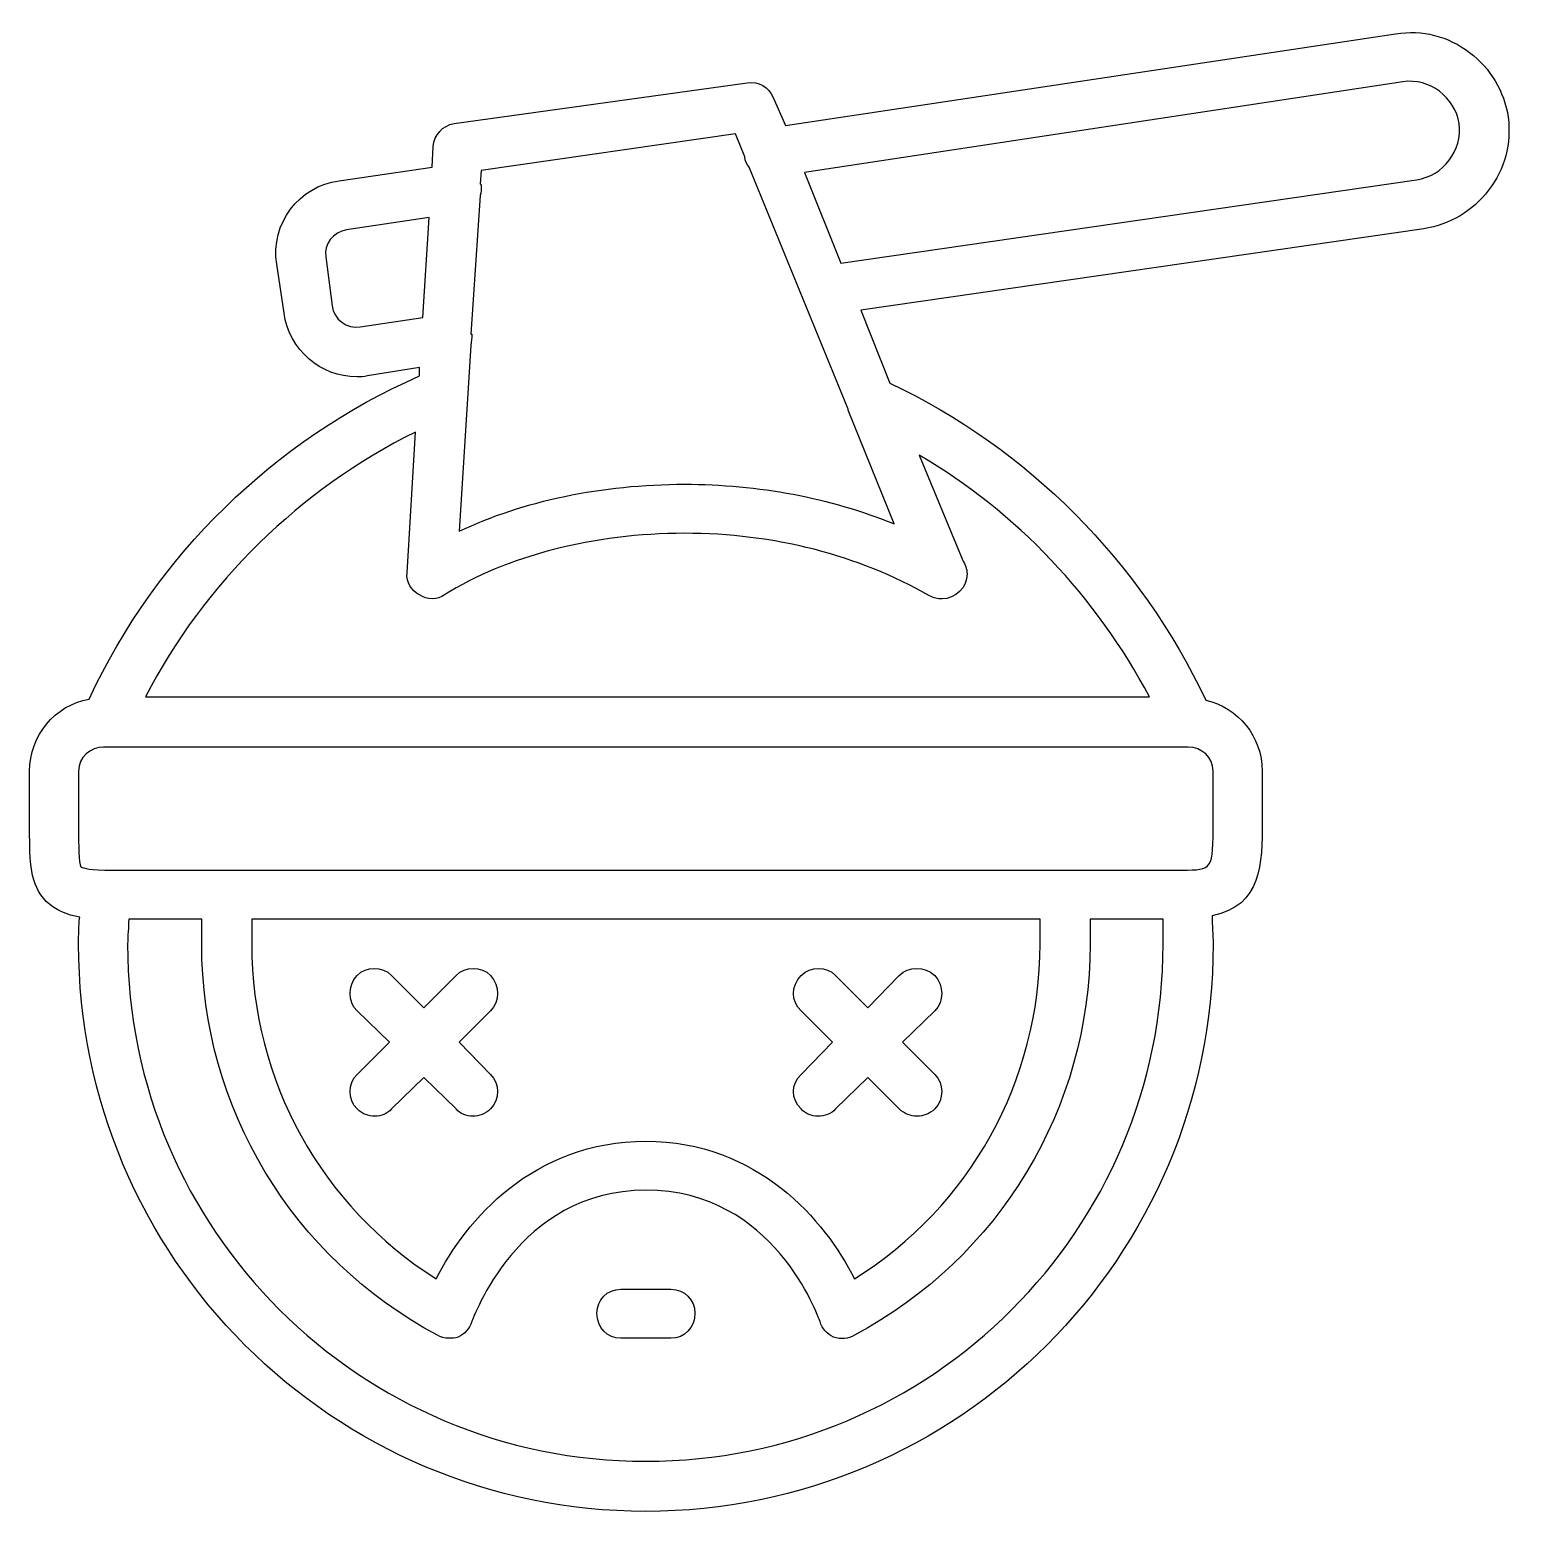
# Model space of a CAD drawing. Header units: centimetres. Extents: x -10.5 to 10.5, y -10.5 to 10.5.
import ezdxf

# ---------------------------------------------------------------- set-up
doc = ezdxf.new("R2010")
doc.units = ezdxf.units.CM
doc.header["$MEASUREMENT"] = 0
doc.layers.add('Layer 1', color=7, linetype='Continuous')

msp = doc.modelspace()

# ---------------------------------------------------------------- linework, layer by layer
at = {"layer": 'Layer 1'}
for points, knots in [([(10.46174, 9.24945), (10.40266, 9.6187), (10.21062, 9.94348), (9.91548, 10.16496), (9.91548, 10.16496), (9.60549, 10.40105), (9.25108, 10.48976), (8.86723, 10.43068), (8.86723, 10.43068), (8.86723, 10.43068), (0.23059, 9.13131), (0.23059, 9.13131), (0.23059, 9.13131), (0.23059, 9.13131), (0.05358, 9.52998), (0.05358, 9.52998), (0.05358, 9.52998), (-0.00569, 9.67756), (-0.15306, 9.76625), (-0.31565, 9.73662), (-0.31565, 9.73662), (-0.31565, 9.73662), (-4.46406, 9.16095), (-4.46406, 9.16095), (-4.46406, 9.16095), (-4.62646, 9.13132), (-4.7446, 8.99855), (-4.75941, 8.83617), (-4.75941, 8.83617), (-4.75941, 8.83617), (-4.77425, 8.54082), (-4.77425, 8.54082), (-4.77425, 8.54082), (-4.77425, 8.54082), (-6.08822, 8.34897), (-6.08822, 8.34897), (-6.08822, 8.34897), (-6.66372, 8.2751), (-7.0626, 7.74366), (-6.97391, 7.16795), (-6.97391, 7.16795), (-6.97391, 7.16795), (-6.87059, 6.47411), (-6.87059, 6.47411), (-6.87059, 6.47411), (-6.79669, 5.95727), (-6.35375, 5.57342), (-5.83713, 5.57342), (-5.83713, 5.57342), (-5.79268, 5.57342), (-5.73381, 5.57342), (-5.68936, 5.58824), (-5.68936, 5.58824), (-5.68936, 5.58824), (-4.95128, 5.70638), (-4.95128, 5.70638), (-4.95128, 5.70638), (-4.95128, 5.70638), (-4.95128, 5.58824), (-4.95128, 5.58824), (-4.95128, 5.58824), (-7.01818, 4.67294), (-8.67177, 3.06361), (-9.63131, 1.0115), (-9.63131, 1.0115), (-10.1185, 0.92299), (-10.47272, 0.49489), (-10.47272, -0.00713), (-10.47272, -0.00713), (-10.47272, -0.00713), (-10.47272, -0.83393), (-10.47272, -0.83393), (-10.47272, -0.83393), (-10.47272, -1.29147), (-10.47272, -1.61628), (-10.23663, -1.85255), (-10.23663, -1.85255), (-10.10386, -1.9855), (-9.94128, -2.04458), (-9.76427, -2.07403), (-9.76427, -2.07403), (-9.77909, -2.20696), (-9.77909, -2.32491), (-9.77909, -2.45789), (-9.77909, -2.45789), (-9.77909, -6.88683), (-6.17673, -10.48918), (-1.7478, -10.48918), (-1.7478, -10.48918), (2.68133, -10.48918), (6.28368, -6.88682), (6.28368, -2.45789), (6.28368, -2.45789), (6.28368, -2.32494), (6.26886, -2.19217), (6.26886, -2.05922), (6.26886, -2.05922), (6.97752, -1.91164), (6.97752, -1.32114), (6.97752, -0.7158), (6.97752, -0.7158), (6.97752, -0.7158), (6.97752, -0.00717), (6.97752, -0.00717), (6.97752, -0.00717), (6.97752, 0.48003), (6.6379, 0.89331), (6.18015, 0.99663), (6.18015, 0.99663), (5.25025, 2.96021), (3.67052, 4.55472), (1.70697, 5.48484), (1.70697, 5.48484), (1.70697, 5.48484), (1.29345, 6.5183), (1.29345, 6.5183), (1.29345, 6.5183), (1.29345, 6.5183), (9.26587, 7.66969), (9.26587, 7.66969), (9.26587, 7.66969), (9.63491, 7.72875), (9.95971, 7.92078), (10.18117, 8.21595), (10.18117, 8.21595), (10.41727, 8.51137), (10.50601, 8.88038), (10.46174, 9.24945)], [0, 0, 0, 0, 0.03030303, 0.03030303, 0.03030303, 0.03030303, 0.06060606, 0.06060606, 0.06060606, 0.06060606, 0.09090909, 0.09090909, 0.09090909, 0.09090909, 0.12121212, 0.12121212, 0.12121212, 0.12121212, 0.15151515, 0.15151515, 0.15151515, 0.15151515, 0.18181818, 0.18181818, 0.18181818, 0.18181818, 0.21212121, 0.21212121, 0.21212121, 0.21212121, 0.24242424, 0.24242424, 0.24242424, 0.24242424, 0.27272727, 0.27272727, 0.27272727, 0.27272727, 0.3030303, 0.3030303, 0.3030303, 0.3030303, 0.33333333, 0.33333333, 0.33333333, 0.33333333, 0.36363636, 0.36363636, 0.36363636, 0.36363636, 0.39393939, 0.39393939, 0.39393939, 0.39393939, 0.42424242, 0.42424242, 0.42424242, 0.42424242, 0.45454545, 0.45454545, 0.45454545, 0.45454545, 0.48484848, 0.48484848, 0.48484848, 0.48484848, 0.51515152, 0.51515152, 0.51515152, 0.51515152, 0.54545455, 0.54545455, 0.54545455, 0.54545455, 0.57575758, 0.57575758, 0.57575758, 0.57575758, 0.60606061, 0.60606061, 0.60606061, 0.60606061, 0.63636364, 0.63636364, 0.63636364, 0.63636364, 0.66666667, 0.66666667, 0.66666667, 0.66666667, 0.6969697, 0.6969697, 0.6969697, 0.6969697, 0.72727273, 0.72727273, 0.72727273, 0.72727273, 0.75757576, 0.75757576, 0.75757576, 0.75757576, 0.78787879, 0.78787879, 0.78787879, 0.78787879, 0.81818182, 0.81818182, 0.81818182, 0.81818182, 0.84848485, 0.84848485, 0.84848485, 0.84848485, 0.87878788, 0.87878788, 0.87878788, 0.87878788, 0.90909091, 0.90909091, 0.90909091, 0.90909091, 0.93939394, 0.93939394, 0.93939394, 0.93939394, 1, 1, 1, 1]), ([(9.16259, 8.36378), (9.16259, 8.36378), (1.01316, 7.18255), (1.01316, 7.18255), (1.01316, 7.18255), (1.01316, 7.18255), (0.49653, 8.4671), (0.49653, 8.4671), (0.49653, 8.4671), (0.49653, 8.4671), (8.97076, 9.75144), (8.97076, 9.75144), (8.97076, 9.75144), (9.16258, 9.78107), (9.33959, 9.72202), (9.48736, 9.61867), (9.48736, 9.61867), (9.63494, 9.50053), (9.73824, 9.33813), (9.76771, 9.16091), (9.76771, 9.16091), (9.81214, 8.77709), (9.54623, 8.42284), (9.16259, 8.36378)], [0, 0, 0, 0, 0.14285714, 0.14285714, 0.14285714, 0.14285714, 0.28571429, 0.28571429, 0.28571429, 0.28571429, 0.42857143, 0.42857143, 0.42857143, 0.42857143, 0.57142857, 0.57142857, 0.57142857, 0.57142857, 0.71428571, 0.71428571, 0.71428571, 0.71428571, 1, 1, 1, 1]), ([(-0.47788, 9.01336), (-0.47788, 9.01336), (-0.34511, 8.68858), (-0.34511, 8.68858), (-0.34511, 8.68858), (-0.34511, 8.62952), (-0.31566, 8.58526), (-0.28603, 8.54081), (-0.28603, 8.54081), (-0.28603, 8.54081), (1.11645, 5.11567), (1.11645, 5.11567), (1.11645, 5.11567), (1.11645, 5.11567), (1.11645, 5.10104), (1.11645, 5.10104), (1.11645, 5.10104), (1.11645, 5.10104), (1.76606, 3.49171), (1.76606, 3.49171), (1.76606, 3.49171), (0.86537, 3.86096), (-0.15307, 4.05279), (-1.20153, 4.05279), (-1.20153, 4.05279), (-2.36773, 4.05279), (-3.4897, 3.81649), (-4.39018, 3.38839), (-4.39018, 3.38839), (-4.39018, 3.38839), (-4.22796, 6.01636), (-4.22796, 6.01636), (-4.22796, 6.01636), (-4.21314, 6.07544), (-4.21314, 6.11968), (-4.21314, 6.17876), (-4.21314, 6.17876), (-4.21314, 6.17876), (-4.22798, 6.17877), (-4.22798, 6.17877), (-4.22798, 6.17877), (-4.22798, 6.17877), (-4.09503, 8.14232), (-4.09503, 8.14232), (-4.09503, 8.14232), (-4.08021, 8.18656), (-4.08021, 8.23082), (-4.08021, 8.2899), (-4.08021, 8.2899), (-4.08021, 8.2899), (-4.09503, 8.30472), (-4.09503, 8.30472), (-4.09503, 8.30472), (-4.09503, 8.30472), (-4.08021, 8.49654), (-4.08021, 8.49654), (-4.08021, 8.49654), (-4.08021, 8.49654), (-0.47788, 9.01336), (-0.47788, 9.01336)], [0, 0, 0, 0, 0.0625, 0.0625, 0.0625, 0.0625, 0.125, 0.125, 0.125, 0.125, 0.1875, 0.1875, 0.1875, 0.1875, 0.25, 0.25, 0.25, 0.25, 0.3125, 0.3125, 0.3125, 0.3125, 0.375, 0.375, 0.375, 0.375, 0.4375, 0.4375, 0.4375, 0.4375, 0.5, 0.5, 0.5, 0.5, 0.5625, 0.5625, 0.5625, 0.5625, 0.625, 0.625, 0.625, 0.625, 0.6875, 0.6875, 0.6875, 0.6875, 0.75, 0.75, 0.75, 0.75, 0.8125, 0.8125, 0.8125, 0.8125, 0.875, 0.875, 0.875, 0.875, 1, 1, 1, 1]), ([(-5.79267, 6.28207), (-5.9847, 6.25262), (-6.16192, 6.38539), (-6.19156, 6.57742), (-6.19156, 6.57742), (-6.19156, 6.57742), (-6.28006, 7.27126), (-6.28006, 7.27126), (-6.28006, 7.27126), (-6.30951, 7.44845), (-6.17674, 7.62548), (-5.98471, 7.65512), (-5.98471, 7.65512), (-5.98471, 7.65512), (-4.81832, 7.83213), (-4.81832, 7.83213), (-4.81832, 7.83213), (-4.81832, 7.83213), (-4.90703, 6.41502), (-4.90703, 6.41502), (-4.90703, 6.41502), (-4.90703, 6.41502), (-5.79267, 6.28207), (-5.79267, 6.28207)], [0, 0, 0, 0, 0.14285714, 0.14285714, 0.14285714, 0.14285714, 0.28571429, 0.28571429, 0.28571429, 0.28571429, 0.42857143, 0.42857143, 0.42857143, 0.42857143, 0.57142857, 0.57142857, 0.57142857, 0.57142857, 0.71428571, 0.71428571, 0.71428571, 0.71428571, 1, 1, 1, 1]), ([(5.38323, 1.04115), (5.38323, 1.04115), (-8.83395, 1.04115), (-8.83395, 1.04115), (-8.83395, 1.04115), (-7.99252, 2.66511), (-6.6491, 3.9789), (-5.01032, 4.79088), (-5.01032, 4.79088), (-5.01032, 4.79088), (-5.12846, 2.79788), (-5.12846, 2.79788), (-5.12846, 2.79788), (-5.14309, 2.66511), (-5.0694, 2.54698), (-4.95127, 2.48789), (-4.95127, 2.48789), (-4.84795, 2.41399), (-4.70037, 2.41399), (-4.59702, 2.48789), (-4.59702, 2.48789), (-3.74059, 3.03415), (-2.47107, 3.35895), (-1.20154, 3.35895), (-1.20154, 3.35895), (0.06841, 3.35895), (1.26403, 3.04896), (2.26784, 2.47307), (2.26784, 2.47307), (2.32711, 2.44362), (2.38598, 2.42883), (2.44524, 2.42883), (2.44524, 2.42883), (2.44524, 2.42883), (2.44524, 2.42883), (2.44524, 2.42883), (2.44524, 2.42883), (2.63706, 2.42883), (2.79949, 2.59123), (2.79949, 2.78327), (2.79949, 2.78327), (2.79949, 2.85696), (2.77004, 2.91604), (2.74043, 2.97509), (2.74043, 2.97509), (2.74043, 2.97509), (2.12046, 4.4661), (2.12046, 4.4661), (2.12046, 4.4661), (3.50815, 3.65409), (4.63009, 2.45826), (5.38323, 1.04115)], [0, 0, 0, 0, 0.07142857, 0.07142857, 0.07142857, 0.07142857, 0.14285714, 0.14285714, 0.14285714, 0.14285714, 0.21428571, 0.21428571, 0.21428571, 0.21428571, 0.28571429, 0.28571429, 0.28571429, 0.28571429, 0.35714286, 0.35714286, 0.35714286, 0.35714286, 0.42857143, 0.42857143, 0.42857143, 0.42857143, 0.5, 0.5, 0.5, 0.5, 0.57142857, 0.57142857, 0.57142857, 0.57142857, 0.64285714, 0.64285714, 0.64285714, 0.64285714, 0.71428571, 0.71428571, 0.71428571, 0.71428571, 0.78571429, 0.78571429, 0.78571429, 0.78571429, 0.85714286, 0.85714286, 0.85714286, 0.85714286, 1, 1, 1, 1]), ([(6.28368, -0.71576), (6.28368, -1.40963), (6.28368, -1.40963), (5.84077, -1.40963), (5.84077, -1.40963), (5.84077, -1.40963), (-9.39502, -1.40963), (-9.39502, -1.40963), (-9.39502, -1.40963), (-9.39502, -1.40963), (-9.40984, -1.40963), (-9.40984, -1.40963), (-9.40984, -1.40963), (-9.67556, -1.40963), (-9.73464, -1.36537), (-9.74946, -1.36537), (-9.74946, -1.36537), (-9.77909, -1.30631), (-9.77909, -1.05538), (-9.77909, -0.83393), (-9.77909, -0.83393), (-9.77909, -0.83393), (-9.77909, -0.00713), (-9.77909, -0.00713), (-9.77909, -0.00713), (-9.77909, 0.18469), (-9.61648, 0.33249), (-9.42465, 0.33249), (-9.42465, 0.33249), (-9.42465, 0.33249), (5.92946, 0.33249), (5.92946, 0.33249), (5.92946, 0.33249), (6.12131, 0.33249), (6.28368, 0.18472), (6.28368, -0.00713), (6.28368, -0.00713), (6.28368, -0.00713), (6.28368, -0.71576), (6.28368, -0.71576)], [0, 0, 0, 0, 0.09090909, 0.09090909, 0.09090909, 0.09090909, 0.18181818, 0.18181818, 0.18181818, 0.18181818, 0.27272727, 0.27272727, 0.27272727, 0.27272727, 0.36363636, 0.36363636, 0.36363636, 0.36363636, 0.45454545, 0.45454545, 0.45454545, 0.45454545, 0.54545455, 0.54545455, 0.54545455, 0.54545455, 0.63636364, 0.63636364, 0.63636364, 0.63636364, 0.72727273, 0.72727273, 0.72727273, 0.72727273, 0.81818182, 0.81818182, 0.81818182, 0.81818182, 1, 1, 1, 1]), ([(-1.7478, -9.78052), (-5.79267, -9.78052), (-9.08504, -6.50297), (-9.08504, -2.45789), (-9.08504, -2.45789), (-9.08504, -2.33975), (-9.07022, -2.22159), (-9.07022, -2.10345), (-9.07022, -2.10345), (-9.07022, -2.10345), (-8.03697, -2.10345), (-8.03697, -2.10345), (-8.03697, -2.10345), (-8.03697, -2.10345), (-8.03697, -2.45789), (-8.03697, -2.45789), (-8.03697, -2.45789), (-8.03697, -4.77569), (-6.75242, -6.90165), (-4.70034, -7.99416), (-4.70034, -7.99416), (-4.6561, -8.02358), (-4.59702, -8.03842), (-4.53794, -8.03842), (-4.53794, -8.03842), (-4.49349, -8.03842), (-4.44944, -8.03842), (-4.40499, -8.02358), (-4.40499, -8.02358), (-4.31649, -7.97934), (-4.2428, -7.90566), (-4.21317, -7.80234), (-4.21317, -7.80234), (-4.19833, -7.7875), (-3.57841, -5.94208), (-1.74778, -5.94208), (-1.74778, -5.94208), (0.06843, -5.94208), (0.68834, -7.72844), (0.71798, -7.80234), (0.71798, -7.80234), (0.74743, -7.90566), (0.8213, -7.97935), (0.9098, -8.02358), (0.9098, -8.02358), (1.01315, -8.05321), (1.11647, -8.05321), (1.20497, -7.99416), (1.20497, -7.99416), (3.25703, -6.90164), (4.54159, -4.77566), (4.54159, -2.45789), (4.54159, -2.45789), (4.54159, -2.45789), (4.54159, -2.10345), (4.54159, -2.10345), (4.54159, -2.10345), (4.54159, -2.10345), (5.57505, -2.10345), (5.57505, -2.10345), (5.57505, -2.10345), (5.57505, -2.22159), (5.57505, -2.33975), (5.57505, -2.45789), (5.57505, -2.45789), (5.57505, -6.50297), (2.2975, -9.78052), (-1.7478, -9.78052)], [0, 0, 0, 0, 0.05555556, 0.05555556, 0.05555556, 0.05555556, 0.11111111, 0.11111111, 0.11111111, 0.11111111, 0.16666667, 0.16666667, 0.16666667, 0.16666667, 0.22222222, 0.22222222, 0.22222222, 0.22222222, 0.27777778, 0.27777778, 0.27777778, 0.27777778, 0.33333333, 0.33333333, 0.33333333, 0.33333333, 0.38888889, 0.38888889, 0.38888889, 0.38888889, 0.44444444, 0.44444444, 0.44444444, 0.44444444, 0.5, 0.5, 0.5, 0.5, 0.55555556, 0.55555556, 0.55555556, 0.55555556, 0.61111111, 0.61111111, 0.61111111, 0.61111111, 0.66666667, 0.66666667, 0.66666667, 0.66666667, 0.72222222, 0.72222222, 0.72222222, 0.72222222, 0.77777778, 0.77777778, 0.77777778, 0.77777778, 0.83333333, 0.83333333, 0.83333333, 0.83333333, 0.88888889, 0.88888889, 0.88888889, 0.88888889, 1, 1, 1, 1]), ([(3.83293, -2.10345), (3.83293, -2.10345), (3.83293, -2.45789), (3.83293, -2.45789), (3.83293, -2.45789), (3.83293, -4.39184), (2.84373, -6.17817), (1.20498, -7.197), (1.20498, -7.197), (0.79167, -6.3702), (-0.16789, -5.24826), (-1.7478, -5.24826), (-1.7478, -5.24826), (-3.34213, -5.24826), (-4.30166, -6.3702), (-4.715, -7.197), (-4.715, -7.197), (-6.33896, -6.17817), (-7.32816, -4.39183), (-7.32816, -2.45789), (-7.32816, -2.45789), (-7.32816, -2.45789), (-7.32816, -2.10345), (-7.32816, -2.10345), (-7.32816, -2.10345), (-7.32816, -2.10345), (3.83293, -2.10345), (3.83293, -2.10345)], [0, 0, 0, 0, 0.125, 0.125, 0.125, 0.125, 0.25, 0.25, 0.25, 0.25, 0.375, 0.375, 0.375, 0.375, 0.5, 0.5, 0.5, 0.5, 0.625, 0.625, 0.625, 0.625, 0.75, 0.75, 0.75, 0.75, 1, 1, 1, 1]), ([(-5.37939, -3.84555), (-5.37939, -3.84555), (-5.83715, -4.30331), (-5.83715, -4.30331), (-5.83715, -4.30331), (-5.9701, -4.43626), (-5.9701, -4.65756), (-5.83715, -4.79051), (-5.83715, -4.79051), (-5.76346, -4.86438), (-5.67475, -4.8938), (-5.58606, -4.8938), (-5.58606, -4.8938), (-5.49753, -4.8938), (-5.40905, -4.86438), (-5.34997, -4.79051), (-5.34997, -4.79051), (-5.34997, -4.79051), (-4.89243, -4.34757), (-4.89243, -4.34757), (-4.89243, -4.34757), (-4.89243, -4.34757), (-4.43467, -4.79051), (-4.43467, -4.79051), (-4.43467, -4.79051), (-4.37561, -4.86438), (-4.2869, -4.8938), (-4.19837, -4.8938), (-4.19837, -4.8938), (-4.10987, -4.8938), (-4.02136, -4.86438), (-3.94728, -4.79051), (-3.94728, -4.79051), (-3.81451, -4.65756), (-3.81451, -4.43626), (-3.94728, -4.30331), (-3.94728, -4.30331), (-3.94728, -4.30331), (-4.39022, -3.84555), (-4.39022, -3.84555), (-4.39022, -3.84555), (-4.39022, -3.84555), (-3.94728, -3.40282), (-3.94728, -3.40282), (-3.94728, -3.40282), (-3.81451, -3.26989), (-3.81451, -3.04838), (-3.94728, -2.9008), (-3.94728, -2.9008), (-4.08023, -2.76785), (-4.30172, -2.76785), (-4.43467, -2.9008), (-4.43467, -2.9008), (-4.43467, -2.9008), (-4.89243, -3.35837), (-4.89243, -3.35837), (-4.89243, -3.35837), (-4.89243, -3.35837), (-5.34997, -2.9008), (-5.34997, -2.9008), (-5.34997, -2.9008), (-5.48274, -2.76785), (-5.70419, -2.76785), (-5.83717, -2.9008), (-5.83717, -2.9008), (-5.97012, -3.04838), (-5.97012, -3.26987), (-5.83717, -3.40282), (-5.83717, -3.40282), (-5.83717, -3.40282), (-5.37939, -3.84555), (-5.37939, -3.84555)], [0, 0, 0, 0, 0.05263158, 0.05263158, 0.05263158, 0.05263158, 0.10526316, 0.10526316, 0.10526316, 0.10526316, 0.15789474, 0.15789474, 0.15789474, 0.15789474, 0.21052632, 0.21052632, 0.21052632, 0.21052632, 0.26315789, 0.26315789, 0.26315789, 0.26315789, 0.31578947, 0.31578947, 0.31578947, 0.31578947, 0.36842105, 0.36842105, 0.36842105, 0.36842105, 0.42105263, 0.42105263, 0.42105263, 0.42105263, 0.47368421, 0.47368421, 0.47368421, 0.47368421, 0.52631579, 0.52631579, 0.52631579, 0.52631579, 0.57894737, 0.57894737, 0.57894737, 0.57894737, 0.63157895, 0.63157895, 0.63157895, 0.63157895, 0.68421053, 0.68421053, 0.68421053, 0.68421053, 0.73684211, 0.73684211, 0.73684211, 0.73684211, 0.78947368, 0.78947368, 0.78947368, 0.78947368, 0.84210526, 0.84210526, 0.84210526, 0.84210526, 0.89473684, 0.89473684, 0.89473684, 0.89473684, 1, 1, 1, 1]), ([(0.45205, -4.79051), (0.51113, -4.86438), (0.59985, -4.8938), (0.68835, -4.8938), (0.68835, -4.8938), (0.77688, -4.8938), (0.8802, -4.86438), (0.93925, -4.79051), (0.93925, -4.79051), (0.93925, -4.79051), (1.39701, -4.34757), (1.39701, -4.34757), (1.39701, -4.34757), (1.39701, -4.34757), (1.83974, -4.79051), (1.83974, -4.79051), (1.83974, -4.79051), (1.91382, -4.86438), (2.00235, -4.8938), (2.09083, -4.8938), (2.09083, -4.8938), (2.17931, -4.8938), (2.26784, -4.86438), (2.34192, -4.79051), (2.34192, -4.79051), (2.47471, -4.65756), (2.47471, -4.43626), (2.34192, -4.30331), (2.34192, -4.30331), (2.34192, -4.30331), (1.88416, -3.84555), (1.88416, -3.84555), (1.88416, -3.84555), (1.88416, -3.84555), (2.34192, -3.40282), (2.34192, -3.40282), (2.34192, -3.40282), (2.47471, -3.26989), (2.47471, -3.04838), (2.34192, -2.9008), (2.34192, -2.9008), (2.19415, -2.76785), (1.97269, -2.76785), (1.83974, -2.9008), (1.83974, -2.9008), (1.83974, -2.9008), (1.39701, -3.35837), (1.39701, -3.35837), (1.39701, -3.35837), (1.39701, -3.35837), (0.93925, -2.9008), (0.93925, -2.9008), (0.93925, -2.9008), (0.80648, -2.76785), (0.585, -2.76785), (0.45205, -2.9008), (0.45205, -2.9008), (0.30449, -3.04838), (0.30449, -3.26987), (0.45205, -3.40282), (0.45205, -3.40282), (0.45205, -3.40282), (0.89499, -3.84555), (0.89499, -3.84555), (0.89499, -3.84555), (0.89499, -3.84555), (0.45205, -4.30331), (0.45205, -4.30331), (0.45205, -4.30331), (0.3045, -4.43626), (0.3045, -4.65755), (0.45205, -4.79051)], [0, 0, 0, 0, 0.05263158, 0.05263158, 0.05263158, 0.05263158, 0.10526316, 0.10526316, 0.10526316, 0.10526316, 0.15789474, 0.15789474, 0.15789474, 0.15789474, 0.21052632, 0.21052632, 0.21052632, 0.21052632, 0.26315789, 0.26315789, 0.26315789, 0.26315789, 0.31578947, 0.31578947, 0.31578947, 0.31578947, 0.36842105, 0.36842105, 0.36842105, 0.36842105, 0.42105263, 0.42105263, 0.42105263, 0.42105263, 0.47368421, 0.47368421, 0.47368421, 0.47368421, 0.52631579, 0.52631579, 0.52631579, 0.52631579, 0.57894737, 0.57894737, 0.57894737, 0.57894737, 0.63157895, 0.63157895, 0.63157895, 0.63157895, 0.68421053, 0.68421053, 0.68421053, 0.68421053, 0.73684211, 0.73684211, 0.73684211, 0.73684211, 0.78947368, 0.78947368, 0.78947368, 0.78947368, 0.84210526, 0.84210526, 0.84210526, 0.84210526, 0.89473684, 0.89473684, 0.89473684, 0.89473684, 1, 1, 1, 1]), ([(-1.39336, -7.34456), (-1.39336, -7.34456), (-2.10184, -7.34456), (-2.10184, -7.34456), (-2.10184, -7.34456), (-2.29387, -7.34456), (-2.44143, -7.49214), (-2.44143, -7.68418), (-2.44143, -7.68418), (-2.44143, -7.89085), (-2.29385, -8.03843), (-2.10184, -8.03843), (-2.10184, -8.03843), (-2.10184, -8.03843), (-1.39339, -8.03843), (-1.39339, -8.03843), (-1.39339, -8.03843), (-1.20157, -8.03843), (-1.05377, -7.89085), (-1.05377, -7.68418), (-1.05377, -7.68418), (-1.05374, -7.49214), (-1.20154, -7.34456), (-1.39336, -7.34456)], [0, 0, 0, 0, 0.14285714, 0.14285714, 0.14285714, 0.14285714, 0.28571429, 0.28571429, 0.28571429, 0.28571429, 0.42857143, 0.42857143, 0.42857143, 0.42857143, 0.57142857, 0.57142857, 0.57142857, 0.57142857, 0.71428571, 0.71428571, 0.71428571, 0.71428571, 1, 1, 1, 1])]:
    msp.add_open_spline(points, degree=3, knots=knots, dxfattribs=at)

doc.saveas('drawing.dxf')
